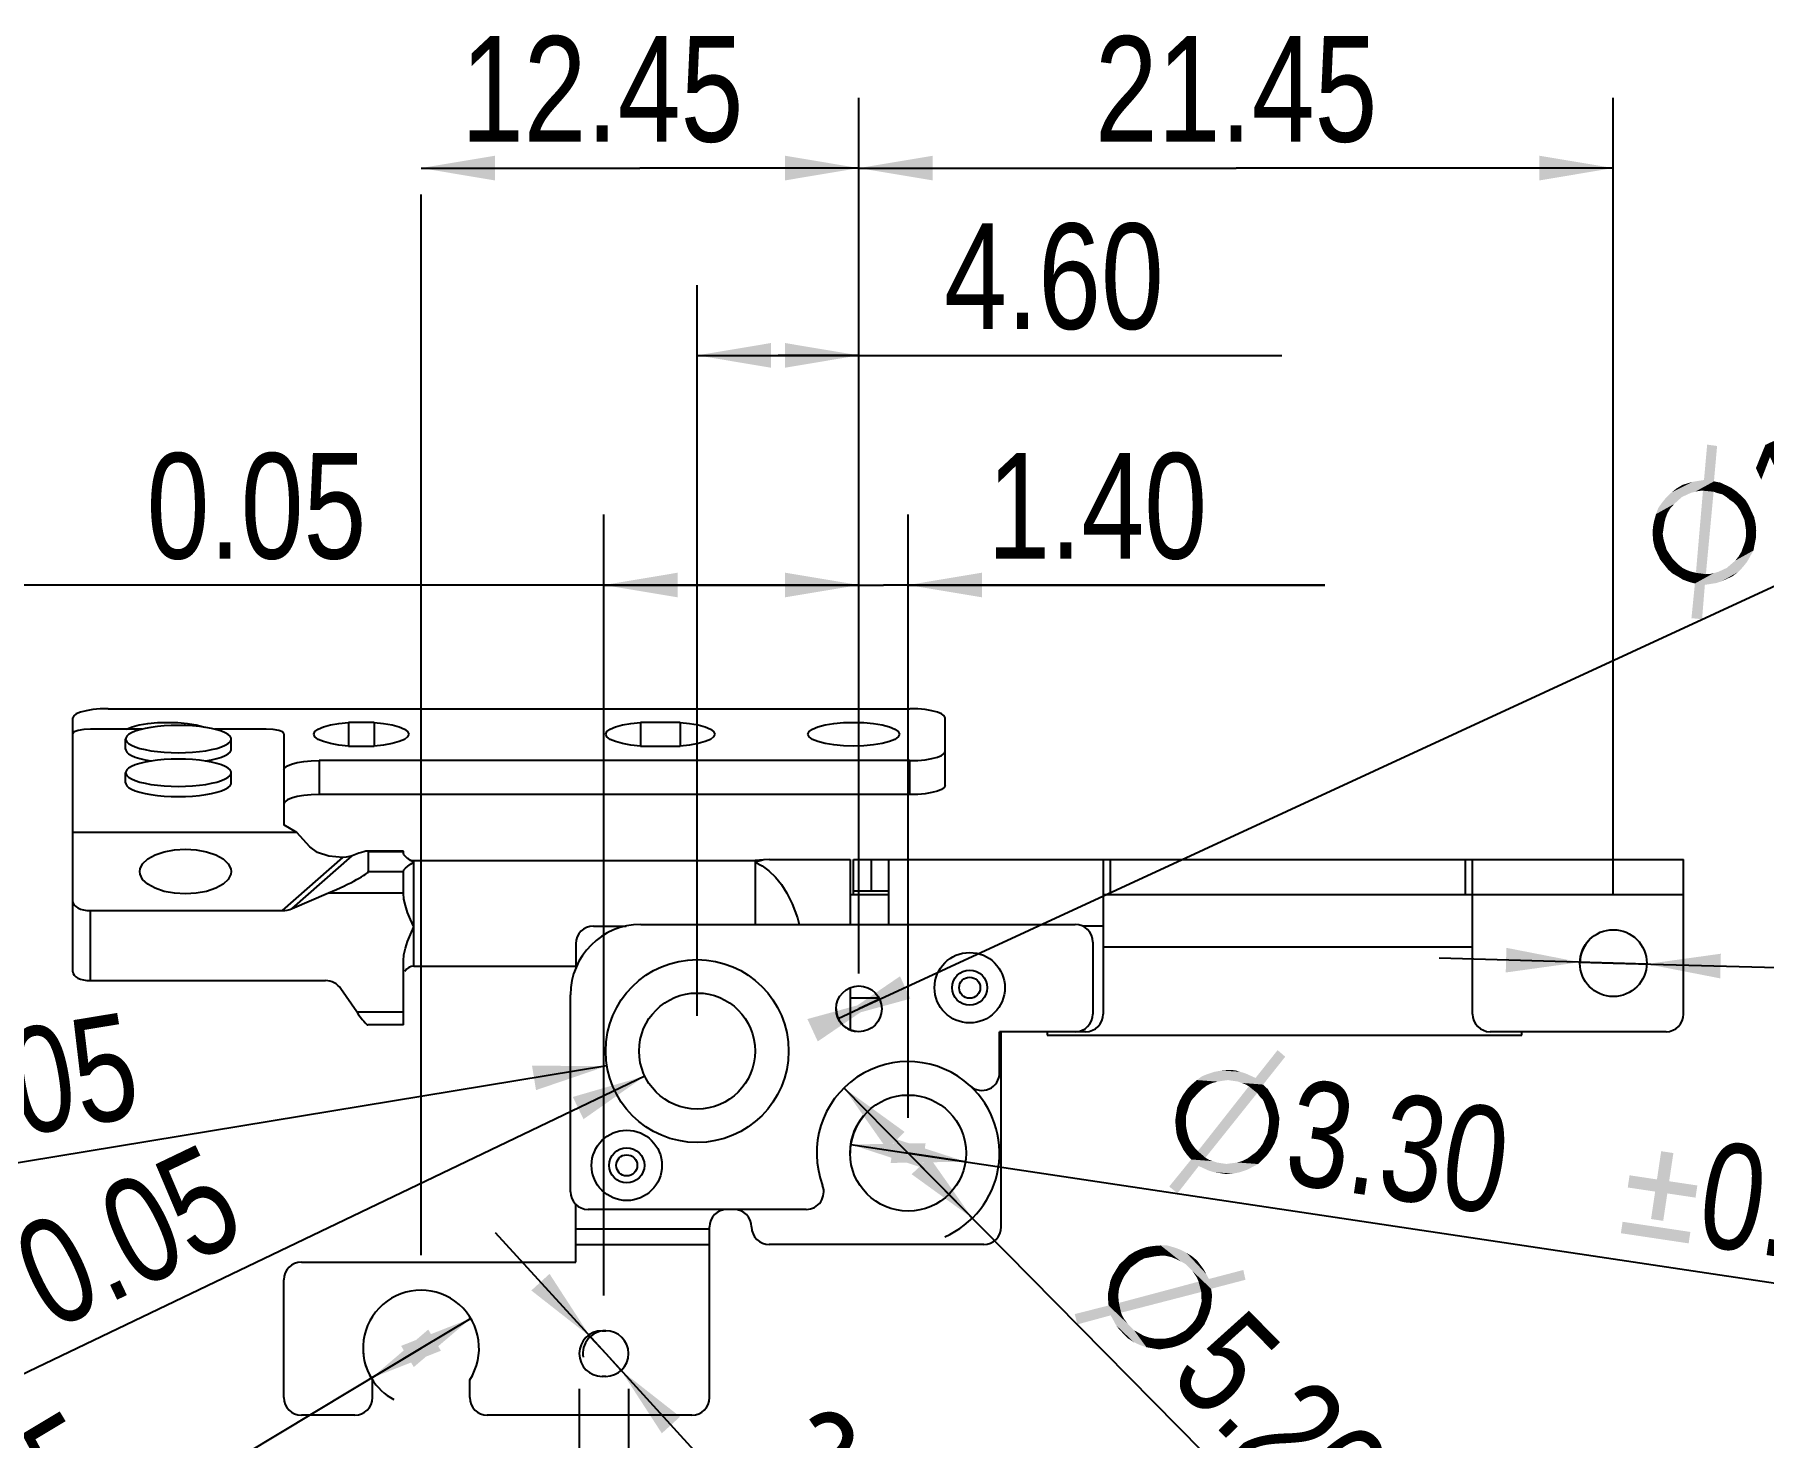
# Model space of a CAD drawing. Header units: millimetres. Extents: x 0 to 420, y 0 to 297.
# Drawn here: x 182.75 to 231.91, y 217.85 to 257.72 of the extents above; entities that cross this region are included whole.
import ezdxf
from ezdxf.enums import TextEntityAlignment as Align

# ---------------------------------------------------------------- set-up
doc = ezdxf.new("R2010")
doc.units = ezdxf.units.MM
doc.header["$LTSCALE"] = 23.1
doc.layers.get('0').update_dxf_attribs({"linetype": 'CONTINUOUS'})
doc.layers.add('ASSEM_MEM', color=7, linetype='CONTINUOUS')
doc.styles.get("Standard").update_dxf_attribs({"font": 'txt', "width": 0.8})
doc.dimstyles.new('DIMSTYLE_1', dxfattribs={"dimtxt": 3, "dimasz": 2.1, "dimexe": 2, "dimexo": 1, "dimgap": 0.75, "dimtad": 1, "dimzin": 0, "dimdsep": 46, "dimtxsty": 'STANDARD', "dimblk": '_FILLED', "dimblk1": '_FILLED', "dimblk2": '_FILLED', "dimcen": 0.09, "dimazin": 0, "dimtol": 1, "dimtp": 0.05, "dimtm": 0.05, "dimtfac": 1, "dimtofl": 0, "dimtmove": 0, "dimatfit": 3, "dimldrblk": '_FILLED', "dimfxl": 1, "dimtolj": 1, "dimtzin": 0, "dimarcsym": 0})
doc.dimstyles.new('DIMSTYLE_2', dxfattribs={"dimtxt": 3, "dimasz": 2.1, "dimexe": 2, "dimexo": 1, "dimgap": 0.75, "dimtad": 1, "dimzin": 0, "dimdsep": 46, "dimtxsty": 'STANDARD', "dimblk": '_FILLED', "dimblk1": '_FILLED', "dimblk2": '_FILLED', "dimcen": 0.09, "dimazin": 0, "dimtp": 0.01, "dimtm": 0.01, "dimtfac": 1, "dimtofl": 0, "dimtmove": 0, "dimatfit": 3, "dimldrblk": '_FILLED', "dimfxl": 1, "dimtolj": 1, "dimtzin": 0, "dimarcsym": 0})
doc.dimstyles.new('DIMSTYLE_5', dxfattribs={"dimtxt": 3, "dimasz": 2.1, "dimexe": 2, "dimexo": 1, "dimtad": 1, "dimzin": 0, "dimdsep": 46, "dimtxsty": 'STANDARD', "dimblk": '_FILLED', "dimblk1": '_FILLED', "dimblk2": '_FILLED', "dimcen": 0.09, "dimazin": 0, "dimtol": 1, "dimtp": 0.05, "dimtm": 0.05, "dimtfac": 1, "dimtmove": 0, "dimatfit": 2, "dimldrblk": '_FILLED', "dimfxl": 1, "dimtolj": 1, "dimtzin": 0, "dimarcsym": 0})
doc.dimstyles.new('DIMSTYLE_6', dxfattribs={"dimtxt": 3, "dimasz": 2.1, "dimexe": 2, "dimexo": 1, "dimtad": 1, "dimzin": 0, "dimdsep": 46, "dimtxsty": 'STANDARD', "dimblk": '_FILLED', "dimblk1": '_FILLED', "dimblk2": '_FILLED', "dimcen": 0.09, "dimazin": 0, "dimtol": 1, "dimtp": 0.05, "dimtm": 0.05, "dimtfac": 1, "dimtofl": 0, "dimtmove": 0, "dimatfit": 1, "dimldrblk": '_FILLED', "dimfxl": 1, "dimtolj": 1, "dimtzin": 0, "dimarcsym": 0})

# ---------------------------------------------------------------- blocks, each defined once
blk = doc.blocks.new('_FILLED')
at = {"color": 0, "linetype": 'BYBLOCK'}
blk.add_solid([(0, 0), (-1, 0.167), (-1, -0.167)], dxfattribs=at)
blk = doc.blocks.new('*D19')
at = {"color": 7, "linetype": 'CONTINUOUS'}
for p, q in [((227.638, 231.328), (222.69, 231.464)), ((226.689, 231.354), (227.638, 231.328)), ((228.588, 231.302), (227.638, 231.328)), ((227.638, 231.328), (256.795, 230.527))]:
    blk.add_line(p, q, dxfattribs=at)
at = {"color": 7, "linetype": 'CONTINUOUS', "xscale": 2.1, "yscale": 2.1, "zscale": 2.1}
for p, rotation in [((226.689, 231.354), 358.4256544957), ((228.588, 231.302), 178.4295302497)]:
    blk.add_blockref('_FILLED', p, dxfattribs=dict(at, rotation=rotation))
at = {"color": 7, "linetype": 'CONTINUOUS', "width": 0.8}
for s, p in [('1.90', (235.36, 231.866)), ('0.05', (247.219, 231.54))]:
    blk.add_text(s, height=3, rotation=-1.5732, dxfattribs=at).set_placement(p)
blk = doc.blocks.new('*D20')
at = {"color": 7, "linetype": 'CONTINUOUS'}
for p, q in [((205.956, 226.172), (207.588, 225.928)), ((209.22, 225.683), (207.588, 225.928)), ((207.588, 225.928), (239.324, 221.173))]:
    blk.add_line(p, q, dxfattribs=at)
at = {"color": 7, "linetype": 'CONTINUOUS', "xscale": 2.1, "yscale": 2.1, "zscale": 2.1}
for p, rotation in [((205.956, 226.172), 171.4797747837), ((209.22, 225.683), 351.4797747837)]:
    blk.add_blockref('_FILLED', p, dxfattribs=dict(at, rotation=rotation))
at = {"color": 7, "linetype": 'CONTINUOUS', "width": 0.8}
for s, p in [('3.30', (218.208, 225.095)), ('0.05', (229.941, 223.337))]:
    blk.add_text(s, height=3, rotation=-8.5202, dxfattribs=at).set_placement(p)
blk = doc.blocks.new('*D21')
at = {"color": 7, "linetype": 'CONTINUOUS'}
for p, q in [((205.762, 227.779), (207.588, 225.928)), ((209.414, 224.077), (207.588, 225.928)), ((207.588, 225.928), (229.496, 203.724))]:
    blk.add_line(p, q, dxfattribs=at)
at = {"color": 7, "linetype": 'CONTINUOUS', "xscale": 2.1, "yscale": 2.1, "zscale": 2.1}
for p, rotation in [((205.762, 227.779), 134.6152598953), ((209.414, 224.077), 314.6152598953)]:
    blk.add_blockref('_FILLED', p, dxfattribs=dict(at, rotation=rotation))
at = {"color": 7, "linetype": 'CONTINUOUS', "width": 0.8}
for s, p in [('5.20', (214.955, 219.529)), ('0.05', (223.287, 211.084))]:
    blk.add_text(s, height=3, rotation=-45.3847, dxfattribs=at).set_placement(p)
blk = doc.blocks.new('*D22')
at = {"color": 7, "linetype": 'CONTINUOUS'}
for p, q in [((206.188, 230.028), (252.268, 251.304)), ((206.778, 230.3), (206.188, 230.028)), ((205.598, 229.755), (206.188, 230.028))]:
    blk.add_line(p, q, dxfattribs=at)
at = {"color": 7, "linetype": 'CONTINUOUS', "xscale": 2.1, "yscale": 2.1, "zscale": 2.1}
for p, rotation in [((206.778, 230.3), 24.7845005209), ((205.598, 229.755), 204.7845005209)]:
    blk.add_blockref('_FILLED', p, dxfattribs=dict(at, rotation=rotation))
at = {"color": 7, "linetype": 'CONTINUOUS', "width": 0.8}
for s, p in [('0.05', (243.237, 247.961)), ('1.30', (232.466, 242.988))]:
    blk.add_text(s, height=3, rotation=24.7845, dxfattribs=at).set_placement(p)
blk = doc.blocks.new('*D23')
at = {"color": 7, "linetype": 'CONTINUOUS'}
blk.add_line((200.1, 228.115), (166.635, 212.08), dxfattribs=at)
at = {"color": 7, "linetype": 'CONTINUOUS', "xscale": 2.1, "yscale": 2.1, "zscale": 2.1, "rotation": 25.6021676366}
blk.add_blockref('_FILLED', (200.1, 228.115), dxfattribs=at)
at = {"color": 7, "linetype": 'CONTINUOUS', "width": 0.8}
for s, p in [('0.05', (188.858, 223.56)), ('3.30', (178.159, 218.433))]:
    blk.add_text(s, height=3, rotation=25.6022, dxfattribs=at).set_placement(p, align=Align.RIGHT)
blk = doc.blocks.new('*D24')
at = {"color": 7, "linetype": 'CONTINUOUS'}
blk.add_line((199.023, 228.405), (161.297, 222.192), dxfattribs=at)
at = {"color": 7, "linetype": 'CONTINUOUS', "xscale": 2.1, "yscale": 2.1, "zscale": 2.1, "rotation": 9.353286984}
blk.add_blockref('_FILLED', (199.023, 228.405), dxfattribs=at)
at = {"color": 7, "linetype": 'CONTINUOUS', "width": 0.8}
for s, p in [('0.05', (185.845, 226.995)), ('5.20', (174.139, 225.067))]:
    blk.add_text(s, height=3, rotation=9.3533, dxfattribs=at).set_placement(p, align=Align.RIGHT)
blk = doc.blocks.new('*D25')
at = {"color": 7, "linetype": 'CONTINUOUS'}
for p, q in [((195.153, 221.227), (193.738, 220.378)), ((193.738, 220.378), (164.183, 202.637)), ((192.323, 219.529), (193.738, 220.378))]:
    blk.add_line(p, q, dxfattribs=at)
at = {"color": 7, "linetype": 'CONTINUOUS', "xscale": 2.1, "yscale": 2.1, "zscale": 2.1}
for p, rotation in [((195.153, 221.227), 30.9747965199), ((192.323, 219.529), 210.9747965199)]:
    blk.add_blockref('_FILLED', p, dxfattribs=dict(at, rotation=rotation))
at = {"color": 7, "linetype": 'CONTINUOUS', "width": 0.8}
for s, p in [('0.05', (185.234, 216.148)), ('3.30', (175.062, 210.042))]:
    blk.add_text(s, height=3, rotation=30.9748, dxfattribs=at).set_placement(p, align=Align.RIGHT)
blk = doc.blocks.new('*D26')
at = {"color": 7, "linetype": 'CONTINUOUS'}
for p, q in [((198.988, 220.228), (195.851, 223.661)), ((198.55, 220.708), (198.988, 220.228)), ((199.427, 219.748), (198.988, 220.228)), ((198.988, 220.228), (222.54, 194.454))]:
    blk.add_line(p, q, dxfattribs=at)
at = {"color": 7, "linetype": 'CONTINUOUS', "xscale": 2.1, "yscale": 2.1, "zscale": 2.1}
for p, rotation in [((198.55, 220.708), 312.419223974), ((199.427, 219.748), 132.419223974)]:
    blk.add_blockref('_FILLED', p, dxfattribs=dict(at, rotation=rotation))
at = {"color": 7, "linetype": 'CONTINUOUS', "width": 0.8}
for s, p in [('2-', (202.99, 216.96)), ('1.30', (208.615, 210.805)), ('0.05', (216.618, 202.047))]:
    blk.add_text(s, height=3, rotation=-47.5789, dxfattribs=at).set_placement(p)
blk = doc.blocks.new('*D27')
at = {"color": 7, "linetype": 'CONTINUOUS'}
for p, q in [((198.238, 219.228), (198.238, 205.598)), ((199.638, 219.228), (199.638, 205.598)), ((198.238, 207.598), (185.743, 207.598)), ((185.743, 207.598), (198.938, 207.598)), ((203.638, 207.598), (198.938, 207.598)), ((199.638, 207.598), (203.638, 207.598))]:
    blk.add_line(p, q, dxfattribs=at)
at = {"color": 7, "linetype": 'CONTINUOUS', "xscale": 2.1, "yscale": 2.1, "zscale": 2.1}
blk.add_blockref('_FILLED', (198.238, 207.598), dxfattribs=at)
at = {"color": 7, "linetype": 'CONTINUOUS', "xscale": 2.1, "yscale": 2.1, "zscale": 2.1, "rotation": 180}
blk.add_blockref('_FILLED', (199.638, 207.598), dxfattribs=at)
at = {"color": 7, "linetype": 'CONTINUOUS', "insert": (195.343, 211.348), "char_height": 3, "width": 9.6, "attachment_point": 3, "line_spacing_factor": 0.9}
blk.add_mtext('1.40', dxfattribs=at)
blk = doc.blocks.new('*D28')
at = {"color": 7, "linetype": 'CONTINUOUS'}
for p, q in [((201.588, 229.828), (201.588, 250.604)), ((206.188, 231.028), (206.188, 250.604)), ((201.588, 248.604), (203.888, 248.604)), ((206.188, 248.604), (203.888, 248.604)), ((203.888, 248.604), (218.21, 248.604))]:
    blk.add_line(p, q, dxfattribs=at)
at = {"color": 7, "linetype": 'CONTINUOUS', "xscale": 2.1, "yscale": 2.1, "zscale": 2.1, "rotation": 180}
blk.add_blockref('_FILLED', (201.588, 248.604), dxfattribs=at)
at = {"color": 7, "linetype": 'CONTINUOUS', "xscale": 2.1, "yscale": 2.1, "zscale": 2.1}
blk.add_blockref('_FILLED', (206.188, 248.604), dxfattribs=at)
at = {"color": 7, "linetype": 'CONTINUOUS', "insert": (208.61, 252.354), "char_height": 3, "width": 9.6, "attachment_point": 1, "line_spacing_factor": 0.9}
blk.add_mtext('4.60', dxfattribs=at)
blk = doc.blocks.new('*D29')
at = {"color": 7, "linetype": 'CONTINUOUS'}
for p, q in [((206.188, 231.028), (206.188, 244.076)), ((207.588, 226.928), (207.588, 244.076)), ((206.188, 242.076), (202.188, 242.076)), ((202.188, 242.076), (206.888, 242.076)), ((219.441, 242.076), (206.888, 242.076)), ((207.588, 242.076), (219.441, 242.076))]:
    blk.add_line(p, q, dxfattribs=at)
at = {"color": 7, "linetype": 'CONTINUOUS', "xscale": 2.1, "yscale": 2.1, "zscale": 2.1}
blk.add_blockref('_FILLED', (206.188, 242.076), dxfattribs=at)
at = {"color": 7, "linetype": 'CONTINUOUS', "xscale": 2.1, "yscale": 2.1, "zscale": 2.1, "rotation": 180}
blk.add_blockref('_FILLED', (207.588, 242.076), dxfattribs=at)
at = {"color": 7, "linetype": 'CONTINUOUS', "insert": (209.841, 245.826), "char_height": 3, "width": 9.6, "attachment_point": 1, "line_spacing_factor": 0.9}
blk.add_mtext('1.40', dxfattribs=at)
blk = doc.blocks.new('*D30')
at = {"color": 7, "linetype": 'CONTINUOUS'}
for p, q in [((198.938, 221.878), (198.938, 244.076)), ((206.188, 231.028), (206.188, 244.076)), ((202.563, 242.076), (167.092, 242.076)), ((198.938, 242.076), (202.563, 242.076)), ((206.188, 242.076), (202.563, 242.076))]:
    blk.add_line(p, q, dxfattribs=at)
at = {"color": 7, "linetype": 'CONTINUOUS', "xscale": 2.1, "yscale": 2.1, "zscale": 2.1, "rotation": 180}
blk.add_blockref('_FILLED', (198.938, 242.076), dxfattribs=at)
at = {"color": 7, "linetype": 'CONTINUOUS', "xscale": 2.1, "yscale": 2.1, "zscale": 2.1}
blk.add_blockref('_FILLED', (206.188, 242.076), dxfattribs=at)
at = {"color": 7, "linetype": 'CONTINUOUS', "width": 0.8}
for s, p in [('7.25', (180.318, 242.826)), ('0.05', (192.182, 242.826))]:
    blk.add_text(s, height=3, dxfattribs=at).set_placement(p, align=Align.RIGHT)
blk = doc.blocks.new('*D31')
at = {"color": 7, "linetype": 'CONTINUOUS'}
for p, q in [((206.188, 231.678), (206.188, 255.928)), ((193.738, 253.928), (199.963, 253.928)), ((206.188, 253.928), (199.963, 253.928)), ((193.738, 223.028), (193.738, 253.178))]:
    blk.add_line(p, q, dxfattribs=at)
at = {"color": 7, "linetype": 'CONTINUOUS', "xscale": 2.1, "yscale": 2.1, "zscale": 2.1, "rotation": 180}
blk.add_blockref('_FILLED', (193.738, 253.928), dxfattribs=at)
at = {"color": 7, "linetype": 'CONTINUOUS', "xscale": 2.1, "yscale": 2.1, "zscale": 2.1}
blk.add_blockref('_FILLED', (206.188, 253.928), dxfattribs=at)
at = {"color": 7, "linetype": 'CONTINUOUS', "insert": (198.888, 257.678), "char_height": 3, "width": 12, "attachment_point": 2, "line_spacing_factor": 0.9}
blk.add_mtext('12.45', dxfattribs=at)
blk = doc.blocks.new('*D32')
at = {"color": 7, "linetype": 'CONTINUOUS'}
for p, q in [((206.188, 231.678), (206.188, 255.928)), ((227.638, 233.278), (227.638, 255.928)), ((206.188, 253.928), (216.913, 253.928)), ((227.638, 253.928), (216.913, 253.928))]:
    blk.add_line(p, q, dxfattribs=at)
at = {"color": 7, "linetype": 'CONTINUOUS', "xscale": 2.1, "yscale": 2.1, "zscale": 2.1, "rotation": 180}
blk.add_blockref('_FILLED', (206.188, 253.928), dxfattribs=at)
at = {"color": 7, "linetype": 'CONTINUOUS', "xscale": 2.1, "yscale": 2.1, "zscale": 2.1}
blk.add_blockref('_FILLED', (227.638, 253.928), dxfattribs=at)
at = {"color": 7, "linetype": 'CONTINUOUS', "insert": (216.913, 257.678), "char_height": 3, "width": 12, "attachment_point": 2, "line_spacing_factor": 0.9}
blk.add_mtext('21.45', dxfattribs=at)

msp = doc.modelspace()

# ---------------------------------------------------------------- linework, layer by layer
at = {"color": 7, "linetype": 'CONTINUOUS'}
for centre, radius, start, end in [((227.638, 231.328), 0.95, 131.958, 180), ((206.188, 230.028), 0.65, 180, 261.7606), ((207.588, 225.928), 2.6, 293.5777, 47.3577), ((207.588, 225.928), 1.65, 140.2614, 180), ((198.988, 220.228), 0.65, 90, 189.3973), ((193.738, 220.378), 1.65, 180, 242.1932)]:
    msp.add_arc(centre, radius, start, end, dxfattribs=at)
for points in [[(230.59, 246.028), (230.217, 245.06), (230.307, 246.067)], [(230.217, 245.06), (230.59, 246.028), (230.5, 245.022)], [(230.5, 245.022), (228.919, 244.268), (229.021, 244.412)], [(229.594, 244.58), (228.919, 244.268), (230.5, 245.022)], [(230.217, 245.06), (229.021, 244.412), (229.143, 244.565)], [(230.5, 245.022), (229.021, 244.412), (230.217, 245.06)], [(229.143, 244.565), (230.059, 245.036), (230.217, 245.06)], [(230.059, 245.036), (229.143, 244.565), (229.295, 244.707)], [(229.295, 244.707), (229.902, 245.011), (230.059, 245.036)], [(229.753, 244.967), (229.902, 245.011), (229.295, 244.707)], [(229.753, 244.967), (229.295, 244.707), (229.435, 244.82)], [(229.435, 244.82), (229.605, 244.923), (229.753, 244.967)], [(229.734, 244.644), (229.594, 244.58), (230.5, 245.022)], [(229.853, 244.699), (229.734, 244.644), (230.5, 245.022)], [(229.961, 244.725), (229.853, 244.699), (230.5, 245.022)], [(230.07, 244.751), (229.961, 244.725), (230.5, 245.022)], [(230.188, 244.757), (230.07, 244.751), (230.5, 245.022)], [(230.188, 244.757), (230.5, 245.022), (230.685, 244.987)], [(230.188, 244.757), (230.685, 244.987), (230.491, 244.728)], [(230.685, 244.987), (230.839, 244.914), (230.491, 244.728)], [(230.607, 244.686), (230.491, 244.728), (230.839, 244.914)], [(230.607, 244.686), (230.839, 244.914), (230.994, 244.84)], [(230.994, 244.84), (230.743, 244.652), (230.607, 244.686)], [(230.743, 244.652), (230.994, 244.84), (231.138, 244.738)], [(229.594, 244.58), (229.474, 244.476), (228.854, 244.093)], [(229.594, 244.58), (228.854, 244.093), (228.919, 244.268)], [(229.474, 244.476), (229.373, 244.381), (228.854, 244.093)], [(228.854, 244.093), (229.373, 244.381), (229.261, 244.257)], [(230.491, 244.728), (229.988, 242.422), (230.188, 244.757)], [(229.988, 242.422), (230.491, 244.728), (230.271, 242.384)], [(231.138, 244.738), (230.849, 244.58), (230.743, 244.652)], [(230.963, 244.488), (230.849, 244.58), (231.138, 244.738)], [(230.963, 244.488), (231.138, 244.738), (231.262, 244.626)], [(231.262, 244.626), (231.069, 244.417), (230.963, 244.488)], [(231.069, 244.417), (231.262, 244.626), (231.395, 244.495)], [(231.395, 244.495), (231.164, 244.316), (231.069, 244.417)], [(231.164, 244.316), (231.395, 244.495), (231.488, 244.345)], [(231.488, 244.345), (231.248, 244.186), (231.164, 244.316)], [(231.303, 244.066), (231.248, 244.186), (231.488, 244.345)], [(231.303, 244.066), (231.488, 244.345), (231.561, 244.186)], [(229.091, 243.841), (229.067, 243.685), (228.758, 243.518)], [(229.091, 243.841), (228.758, 243.518), (228.764, 243.714)], [(229.125, 243.977), (228.764, 243.714), (228.799, 243.899)], [(228.764, 243.714), (229.125, 243.977), (229.091, 243.841)], [(229.261, 244.257), (229.179, 244.123), (228.799, 243.899)], [(229.261, 244.257), (228.799, 243.899), (228.854, 244.093)], [(228.799, 243.899), (229.179, 244.123), (229.125, 243.977)], [(231.561, 244.186), (231.367, 243.927), (231.303, 244.066)], [(231.367, 243.927), (231.561, 244.186), (231.644, 244.007)], [(231.644, 244.007), (231.392, 243.77), (231.367, 243.927)], [(231.392, 243.77), (231.644, 244.007), (231.687, 243.809)], [(228.758, 243.518), (229.067, 243.685), (229.043, 243.529)], [(229.043, 243.529), (228.772, 243.332), (228.758, 243.518)], [(228.772, 243.332), (229.043, 243.529), (229.067, 243.372)], [(229.067, 243.372), (228.815, 243.135), (228.772, 243.332)], [(228.815, 243.135), (229.067, 243.372), (229.111, 243.223)], [(231.695, 243.427), (231.334, 243.164), (231.387, 243.309)], [(231.334, 243.164), (231.695, 243.427), (231.659, 243.242)], [(231.387, 243.309), (231.412, 243.465), (231.701, 243.623)], [(231.387, 243.309), (231.701, 243.623), (231.695, 243.427)], [(231.687, 243.809), (231.416, 243.612), (231.392, 243.77)], [(231.701, 243.623), (231.412, 243.465), (231.416, 243.612)], [(231.416, 243.612), (231.687, 243.809), (231.701, 243.623)], [(229.111, 243.223), (228.897, 242.956), (228.815, 243.135)], [(228.897, 242.956), (229.111, 243.223), (229.156, 243.075)], [(229.156, 243.075), (228.971, 242.797), (228.897, 242.956)], [(229.156, 243.075), (229.231, 242.965), (228.971, 242.797)], [(228.971, 242.797), (229.231, 242.965), (229.315, 242.835)], [(231.531, 242.893), (230.864, 242.561), (230.985, 242.665)], [(230.864, 242.561), (231.531, 242.893), (231.438, 242.73)], [(230.985, 242.665), (231.106, 242.769), (231.624, 243.057)], [(230.985, 242.665), (231.624, 243.057), (231.531, 242.893)], [(231.624, 243.057), (231.106, 242.769), (231.198, 242.884)], [(231.198, 242.884), (231.28, 243.019), (231.659, 243.242)], [(231.198, 242.884), (231.659, 243.242), (231.624, 243.057)], [(231.659, 243.242), (231.28, 243.019), (231.334, 243.164)], [(229.315, 242.835), (229.084, 242.656), (228.971, 242.797)], [(229.084, 242.656), (229.315, 242.835), (229.41, 242.734)], [(229.41, 242.734), (229.197, 242.515), (229.084, 242.656)], [(229.197, 242.515), (229.41, 242.734), (229.495, 242.653)], [(229.495, 242.653), (229.321, 242.404), (229.197, 242.515)], [(229.495, 242.653), (229.61, 242.561), (229.321, 242.404)], [(229.321, 242.404), (229.61, 242.561), (229.736, 242.498)], [(229.736, 242.498), (229.485, 242.31), (229.321, 242.404)], [(229.485, 242.31), (229.736, 242.498), (229.852, 242.456)], [(229.852, 242.456), (229.619, 242.228), (229.485, 242.31)], [(229.852, 242.456), (229.988, 242.422), (229.619, 242.228)], [(229.794, 242.164), (229.619, 242.228), (229.988, 242.422)], [(230.271, 242.384), (229.794, 242.164), (229.988, 242.422)], [(230.271, 242.384), (229.959, 242.119), (229.794, 242.164)], [(231.438, 242.73), (229.959, 242.119), (230.864, 242.561)], [(229.959, 242.119), (231.438, 242.73), (230.242, 242.081)], [(230.725, 242.497), (230.864, 242.561), (229.959, 242.119)], [(230.626, 242.451), (230.725, 242.497), (229.959, 242.119)], [(230.497, 242.416), (230.626, 242.451), (229.959, 242.119)], [(230.389, 242.39), (230.497, 242.416), (229.959, 242.119)], [(230.271, 242.384), (230.389, 242.39), (229.959, 242.119)], [(230.242, 242.081), (231.438, 242.73), (231.315, 242.577)], [(231.315, 242.577), (230.399, 242.105), (230.242, 242.081)], [(230.399, 242.105), (231.315, 242.577), (231.184, 242.444)], [(231.184, 242.444), (230.557, 242.13), (230.399, 242.105)], [(230.705, 242.174), (230.557, 242.13), (231.184, 242.444)], [(230.844, 242.239), (230.705, 242.174), (231.184, 242.444)], [(230.844, 242.239), (231.184, 242.444), (231.023, 242.321)], [(230.242, 242.081), (229.86, 241.133), (229.959, 242.119)], [(229.86, 241.133), (230.242, 242.081), (230.162, 241.104)], [(218.31, 228.667), (217.466, 228.063), (218.094, 228.854)], [(217.466, 228.063), (218.31, 228.667), (217.682, 227.875)], [(216.682, 228.003), (215.797, 228.003), (215.946, 228.113)], [(217.682, 227.875), (215.946, 228.113), (216.111, 228.177)], [(216.682, 228.003), (215.946, 228.113), (217.682, 227.875)], [(217.466, 228.063), (216.111, 228.177), (216.297, 228.238)], [(217.682, 227.875), (216.111, 228.177), (217.466, 228.063)], [(217.321, 228.129), (216.297, 228.238), (216.502, 228.274)], [(216.297, 228.238), (217.321, 228.129), (217.466, 228.063)], [(217.028, 228.239), (216.502, 228.274), (216.681, 228.291)], [(217.028, 228.239), (217.176, 228.195), (216.502, 228.274)], [(216.502, 228.274), (217.176, 228.195), (217.321, 228.129)], [(216.681, 228.291), (216.879, 228.283), (217.028, 228.239)], [(215.856, 227.662), (215.4, 227.575), (215.513, 227.735)], [(215.856, 227.662), (215.75, 227.545), (215.4, 227.575)], [(215.959, 227.757), (215.513, 227.735), (215.644, 227.871)], [(215.513, 227.735), (215.959, 227.757), (215.856, 227.662)], [(216.227, 227.916), (215.644, 227.871), (215.797, 228.003)], [(216.227, 227.916), (216.084, 227.849), (215.644, 227.871)], [(215.644, 227.871), (216.084, 227.849), (215.959, 227.757)], [(216.524, 227.982), (216.388, 227.959), (215.797, 228.003)], [(216.682, 228.003), (216.524, 227.982), (215.797, 228.003)], [(215.797, 228.003), (216.388, 227.959), (216.227, 227.916)], [(217.513, 227.635), (215.826, 225.983), (217.276, 227.826)], [(215.826, 225.983), (217.513, 227.635), (216.042, 225.796)], [(216.834, 227.98), (216.682, 228.003), (217.682, 227.875)], [(216.964, 227.961), (216.834, 227.98), (217.682, 227.875)], [(217.069, 227.923), (216.964, 227.961), (217.682, 227.875)], [(217.174, 227.885), (217.069, 227.923), (217.682, 227.875)], [(217.276, 227.826), (217.174, 227.885), (217.682, 227.875)], [(217.276, 227.826), (217.682, 227.875), (217.817, 227.744)], [(217.276, 227.826), (217.817, 227.744), (217.513, 227.635)], [(217.817, 227.744), (217.906, 227.598), (217.513, 227.635)], [(217.587, 227.535), (217.513, 227.635), (217.906, 227.598)], [(217.587, 227.535), (217.906, 227.598), (217.995, 227.452)], [(215.534, 227.134), (215.208, 227.028), (215.237, 227.223)], [(215.208, 227.028), (215.534, 227.134), (215.489, 226.986)], [(215.578, 227.283), (215.237, 227.223), (215.31, 227.412)], [(215.237, 227.223), (215.578, 227.283), (215.534, 227.134)], [(215.644, 227.428), (215.31, 227.412), (215.4, 227.575)], [(215.31, 227.412), (215.644, 227.428), (215.578, 227.283)], [(215.4, 227.575), (215.75, 227.545), (215.644, 227.428)], [(217.995, 227.452), (217.682, 227.433), (217.587, 227.535)], [(217.682, 227.433), (217.995, 227.452), (218.059, 227.288)], [(218.059, 227.288), (217.731, 227.315), (217.682, 227.433)], [(217.776, 227.175), (217.731, 227.315), (218.059, 227.288)], [(217.776, 227.175), (218.059, 227.288), (218.101, 227.126)], [(218.101, 227.126), (217.825, 227.057), (217.776, 227.175)], [(217.825, 227.057), (218.101, 227.126), (218.14, 226.943)], [(215.489, 226.986), (215.182, 226.855), (215.208, 227.028)], [(215.489, 226.986), (215.492, 226.853), (215.182, 226.855)], [(215.182, 226.855), (215.492, 226.853), (215.49, 226.698)], [(215.49, 226.698), (215.199, 226.675), (215.182, 226.855)], [(215.199, 226.675), (215.49, 226.698), (215.514, 226.562)], [(215.514, 226.562), (215.217, 226.496), (215.199, 226.675)], [(218.11, 226.593), (217.806, 226.484), (217.828, 226.636)], [(218.14, 226.943), (217.849, 226.92), (217.825, 227.057)], [(217.828, 226.636), (217.848, 226.766), (218.136, 226.767)], [(217.828, 226.636), (218.136, 226.767), (218.11, 226.593)], [(218.136, 226.767), (217.848, 226.766), (217.849, 226.92)], [(217.849, 226.92), (218.14, 226.943), (218.136, 226.767)], [(215.217, 226.496), (215.514, 226.562), (215.541, 226.447)], [(215.541, 226.447), (215.259, 226.334), (215.217, 226.496)], [(215.541, 226.447), (215.587, 226.307), (215.259, 226.334)], [(215.259, 226.334), (215.587, 226.307), (215.657, 226.186)], [(215.657, 226.186), (215.344, 226.166), (215.259, 226.334)], [(215.344, 226.166), (215.657, 226.186), (215.731, 226.086)], [(215.731, 226.086), (215.412, 226.023), (215.344, 226.166)], [(217.917, 226.047), (217.589, 226.074), (217.673, 226.194)], [(218.008, 226.21), (217.673, 226.194), (217.739, 226.339)], [(217.673, 226.194), (218.008, 226.21), (217.917, 226.047)], [(218.081, 226.399), (217.739, 226.339), (217.806, 226.484)], [(217.739, 226.339), (218.081, 226.399), (218.008, 226.21)], [(217.806, 226.484), (218.11, 226.593), (218.081, 226.399)], [(215.851, 225.559), (215.011, 224.976), (215.636, 225.746)], [(215.731, 226.086), (215.826, 225.983), (215.412, 226.023)], [(215.522, 225.874), (215.412, 226.023), (215.826, 225.983)], [(216.042, 225.796), (215.522, 225.874), (215.826, 225.983)], [(216.042, 225.796), (215.636, 225.746), (215.522, 225.874)], [(216.042, 225.796), (216.144, 225.737), (215.636, 225.746)], [(216.484, 225.641), (216.635, 225.619), (215.636, 225.746)], [(216.375, 225.658), (216.484, 225.641), (215.636, 225.746)], [(216.249, 225.699), (216.375, 225.658), (215.636, 225.746)], [(216.144, 225.737), (216.249, 225.699), (215.636, 225.746)], [(217.207, 225.445), (215.636, 225.746), (216.635, 225.619)], [(215.636, 225.746), (217.207, 225.445), (215.851, 225.559)], [(217.375, 225.53), (216.635, 225.619), (216.793, 225.639)], [(216.793, 225.639), (216.951, 225.66), (217.543, 225.616)], [(216.793, 225.639), (217.543, 225.616), (217.375, 225.53)], [(217.543, 225.616), (216.951, 225.66), (217.091, 225.705)], [(217.091, 225.705), (217.234, 225.773), (217.674, 225.751)], [(217.091, 225.705), (217.674, 225.751), (217.543, 225.616)], [(217.674, 225.751), (217.234, 225.773), (217.358, 225.865)], [(217.805, 225.886), (217.358, 225.865), (217.483, 225.957)], [(217.358, 225.865), (217.805, 225.886), (217.674, 225.751)], [(217.483, 225.957), (217.589, 226.074), (217.917, 226.047)], [(217.483, 225.957), (217.917, 226.047), (217.805, 225.886)], [(229.347, 225.929), (228.88, 225.179), (229, 225.981)], [(228.88, 225.179), (229.347, 225.929), (229.227, 225.127)], [(215.011, 224.976), (215.851, 225.559), (215.248, 224.786)], [(215.851, 225.559), (217.207, 225.445), (217.021, 225.384)], [(217.021, 225.384), (215.996, 225.493), (215.851, 225.559)], [(215.996, 225.493), (217.021, 225.384), (216.838, 225.345)], [(216.838, 225.345), (216.141, 225.427), (215.996, 225.493)], [(216.29, 225.383), (216.141, 225.427), (216.838, 225.345)], [(216.441, 225.36), (216.29, 225.383), (216.838, 225.345)], [(216.441, 225.36), (216.838, 225.345), (216.636, 225.331)], [(216.635, 225.619), (217.375, 225.53), (217.207, 225.445)], [(228.88, 225.179), (228.049, 224.95), (228.101, 225.296)], [(228.88, 225.179), (229.227, 225.127), (228.049, 224.95)], [(229.227, 225.127), (230.028, 225.007), (228.049, 224.95)], [(228.828, 224.833), (228.049, 224.95), (230.028, 225.007)], [(229.175, 224.781), (228.711, 224.053), (228.828, 224.833)], [(228.711, 224.053), (229.175, 224.781), (229.058, 224.001)], [(229.175, 224.781), (228.828, 224.833), (230.028, 225.007)], [(229.175, 224.781), (230.028, 225.007), (229.976, 224.661)], [(229.83, 223.686), (227.854, 223.65), (227.903, 223.975)], [(227.854, 223.65), (229.83, 223.686), (229.781, 223.361)], [(214.303, 222.934), (214.025, 223.122), (214.196, 223.198)], [(214.613, 222.994), (214.196, 223.198), (214.382, 223.259)], [(214.613, 222.994), (214.458, 222.964), (214.196, 223.198)], [(214.196, 223.198), (214.458, 222.964), (214.303, 222.934)], [(214.752, 223.008), (214.382, 223.259), (214.568, 223.288)], [(214.382, 223.259), (214.752, 223.008), (214.613, 222.994)], [(215.062, 222.975), (214.568, 223.288), (214.77, 223.302)], [(215.062, 222.975), (214.907, 223.007), (214.568, 223.288)], [(214.568, 223.288), (214.907, 223.007), (214.752, 223.008)], [(215.34, 222.85), (215.216, 222.912), (214.77, 223.302)], [(215.479, 222.771), (215.34, 222.85), (214.77, 223.302)], [(215.479, 222.771), (214.77, 223.302), (214.956, 223.301)], [(214.77, 223.302), (215.216, 222.912), (215.062, 222.975)], [(216.202, 222.07), (214.956, 223.301), (215.126, 223.254)], [(215.479, 222.771), (214.956, 223.301), (216.202, 222.07)], [(216.141, 222.349), (215.126, 223.254), (215.311, 223.19)], [(216.202, 222.07), (215.126, 223.254), (216.141, 222.349)], [(216.065, 222.489), (215.311, 223.19), (215.496, 223.096)], [(215.311, 223.19), (216.065, 222.489), (216.141, 222.349)], [(213.742, 222.442), (213.495, 222.599), (213.589, 222.753)], [(213.914, 222.673), (213.589, 222.753), (213.714, 222.876)], [(213.914, 222.673), (213.836, 222.566), (213.589, 222.753)], [(213.589, 222.753), (213.836, 222.566), (213.742, 222.442)], [(214.038, 222.765), (213.714, 222.876), (213.854, 223.014)], [(213.714, 222.876), (214.038, 222.765), (213.914, 222.673)], [(214.163, 222.858), (213.854, 223.014), (214.025, 223.122)], [(213.854, 223.014), (214.163, 222.858), (214.038, 222.765)], [(214.025, 223.122), (214.303, 222.934), (214.163, 222.858)], [(215.586, 222.662), (215.479, 222.771), (216.202, 222.07)], [(215.896, 222.753), (215.989, 222.628), (215.496, 223.096)], [(215.896, 222.753), (215.496, 223.096), (215.65, 223.002)], [(215.496, 223.096), (215.989, 222.628), (216.065, 222.489)], [(215.65, 223.002), (215.804, 222.877), (215.896, 222.753)], [(213.568, 221.932), (213.306, 222.105), (213.338, 222.29)], [(213.632, 222.211), (213.338, 222.29), (213.401, 222.445)], [(213.632, 222.211), (213.585, 222.072), (213.338, 222.29)], [(213.338, 222.29), (213.585, 222.072), (213.568, 221.932)], [(213.679, 222.319), (213.401, 222.445), (213.495, 222.599)], [(213.401, 222.445), (213.679, 222.319), (213.632, 222.211)], [(213.495, 222.599), (213.742, 222.442), (213.679, 222.319)], [(215.922, 221.979), (213.582, 221.669), (215.847, 222.273)], [(215.678, 222.569), (215.586, 222.662), (216.202, 222.07)], [(215.74, 222.475), (215.678, 222.569), (216.202, 222.07)], [(215.801, 222.382), (215.74, 222.475), (216.202, 222.07)], [(215.847, 222.273), (215.801, 222.382), (216.202, 222.07)], [(215.847, 222.273), (216.202, 222.07), (216.231, 221.884)], [(215.847, 222.273), (216.231, 221.884), (215.922, 221.979)], [(217.179, 222.326), (216.141, 222.349), (217.119, 222.605)], [(216.141, 222.349), (217.179, 222.326), (216.202, 222.07)], [(213.273, 221.764), (213.274, 221.95), (213.582, 221.669)], [(213.642, 221.39), (213.273, 221.764), (213.582, 221.669)], [(213.642, 221.39), (213.287, 221.594), (213.273, 221.764)], [(213.567, 221.809), (213.274, 221.95), (213.306, 222.105)], [(213.567, 221.809), (213.582, 221.669), (213.274, 221.95)], [(213.306, 222.105), (213.568, 221.932), (213.567, 221.809)], [(213.582, 221.669), (215.922, 221.979), (213.642, 221.39)], [(216.15, 221.373), (215.904, 221.592), (215.936, 221.715)], [(215.921, 221.855), (215.922, 221.979), (216.215, 221.713)], [(215.921, 221.855), (216.215, 221.713), (216.198, 221.543)], [(216.198, 221.543), (215.936, 221.715), (215.921, 221.855)], [(216.231, 221.884), (216.215, 221.713), (215.922, 221.979)], [(215.936, 221.715), (216.198, 221.543), (216.15, 221.373)], [(213.347, 221.315), (212.326, 221.352), (213.287, 221.594)], [(212.326, 221.352), (213.347, 221.315), (212.401, 221.058)], [(213.903, 221.001), (214.01, 220.892), (213.287, 221.594)], [(213.826, 221.079), (213.903, 221.001), (213.287, 221.594)], [(213.749, 221.188), (213.826, 221.079), (213.287, 221.594)], [(213.688, 221.281), (213.749, 221.188), (213.287, 221.594)], [(213.642, 221.39), (213.688, 221.281), (213.287, 221.594)], [(214.363, 220.41), (213.287, 221.594), (214.01, 220.892)], [(213.287, 221.594), (214.363, 220.41), (213.347, 221.315)], [(213.347, 221.315), (214.363, 220.41), (214.178, 220.473)], [(214.178, 220.473), (213.424, 221.175), (213.347, 221.315)], [(216.009, 221.049), (215.762, 221.205), (215.825, 221.329)], [(216.087, 221.219), (215.825, 221.329), (215.857, 221.453)], [(215.825, 221.329), (216.087, 221.219), (216.009, 221.049)], [(215.857, 221.453), (215.904, 221.592), (216.15, 221.373)], [(215.857, 221.453), (216.15, 221.373), (216.087, 221.219)], [(213.424, 221.175), (214.178, 220.473), (214.008, 220.551)], [(214.008, 220.551), (213.5, 221.035), (213.424, 221.175)], [(213.592, 220.91), (213.5, 221.035), (214.008, 220.551)], [(213.7, 220.801), (213.592, 220.91), (214.008, 220.551)], [(213.7, 220.801), (214.008, 220.551), (213.838, 220.661)], [(214.549, 220.377), (214.01, 220.892), (214.149, 220.814)], [(214.01, 220.892), (214.549, 220.377), (214.363, 220.41)], [(214.149, 220.814), (214.288, 220.735), (214.734, 220.345)], [(214.149, 220.814), (214.734, 220.345), (214.549, 220.377)], [(214.734, 220.345), (214.288, 220.735), (214.427, 220.688)], [(215.293, 220.465), (215.046, 220.684), (215.186, 220.729)], [(215.464, 220.542), (215.186, 220.729), (215.326, 220.806)], [(215.186, 220.729), (215.464, 220.542), (215.293, 220.465)], [(215.635, 220.649), (215.326, 220.806), (215.466, 220.882)], [(215.326, 220.806), (215.635, 220.649), (215.464, 220.542)], [(215.775, 220.787), (215.466, 220.882), (215.575, 220.99)], [(215.466, 220.882), (215.775, 220.787), (215.635, 220.649)], [(215.575, 220.99), (215.668, 221.082), (215.9, 220.91)], [(215.575, 220.99), (215.9, 220.91), (215.775, 220.787)], [(215.9, 220.91), (215.668, 221.082), (215.762, 221.205)], [(215.762, 221.205), (216.009, 221.049), (215.9, 220.91)], [(214.427, 220.688), (214.582, 220.656), (214.92, 220.375)], [(214.427, 220.688), (214.92, 220.375), (214.734, 220.345)], [(214.92, 220.375), (214.582, 220.656), (214.737, 220.655)], [(215.106, 220.405), (214.737, 220.655), (214.891, 220.654)], [(214.737, 220.655), (215.106, 220.405), (214.92, 220.375)], [(214.891, 220.654), (215.046, 220.684), (215.293, 220.465)], [(214.891, 220.654), (215.293, 220.465), (215.106, 220.405)]]:
    msp.add_solid(points, dxfattribs=at)
at = {"layer": 'ASSEM_MEM', "color": 7, "linetype": 'CONTINUOUS'}
for p, q in [((184.838, 238.559), (207.638, 238.559)), ((183.838, 231.081), (183.838, 238.301)), ((185.802, 237.977), (184.338, 237.977)), ((189.338, 237.977), (187.874, 237.977)), ((191.674, 238.171), (191.674, 237.498)), ((192.402, 238.171), (191.674, 238.171)), ((192.402, 238.171), (192.402, 237.498)), ((199.974, 238.171), (199.974, 237.498)), ((201.102, 238.171), (199.974, 238.171)), ((201.102, 238.171), (201.102, 237.498)), ((208.638, 236.377), (208.638, 238.301)), ((185.338, 237.408), (185.338, 237.698)), ((188.338, 237.408), (188.338, 237.698)), ((189.838, 237.848), (189.838, 235.26)), ((191.674, 237.498), (192.402, 237.498)), ((199.974, 237.498), (201.102, 237.498)), ((186.059, 237.076), (186.075, 237.074)), ((187.601, 237.074), (187.618, 237.076)), ((190.838, 237.084), (190.838, 236.118)), ((207.638, 237.084), (190.838, 237.084)), ((207.638, 236.118), (207.638, 237.084)), ((185.338, 236.45), (185.338, 236.74)), ((188.338, 236.45), (188.338, 236.74)), ((207.638, 236.118), (190.838, 236.118)), ((190.209, 235.044), (183.838, 235.044)), ((190.209, 235.044), (189.838, 235.26)), ((190.574, 234.63), (190.209, 235.044)), ((193.238, 234.513), (192.215, 234.513)), ((192.238, 234.503), (192.238, 233.934)), ((192.238, 234.503), (193.238, 234.503)), ((193.238, 234.45), (193.238, 234.513)), ((189.798, 232.823), (191.512, 234.329)), ((190.07, 232.879), (191.778, 234.38)), ((191.512, 234.329), (191.117, 234.368)), ((193.442, 234.249), (193.368, 234.297)), ((193.538, 234.193), (193.442, 234.249)), ((193.442, 234.136), (193.538, 234.193)), ((193.538, 231.244), (193.538, 234.244)), ((193.538, 234.244), (203.238, 234.244)), ((203.486, 234.264), (203.238, 234.193)), ((203.486, 234.264), (203.238, 234.244)), ((203.238, 234.244), (203.238, 232.428)), ((203.238, 234.193), (203.435, 234.093)), ((203.643, 234.278), (203.486, 234.264)), ((203.643, 234.278), (205.938, 234.278)), ((205.938, 234.278), (205.938, 232.428)), ((206.038, 233.278), (206.038, 234.278)), ((206.038, 234.278), (229.638, 234.278)), ((206.538, 234.278), (206.538, 233.378)), ((207.038, 232.428), (207.038, 234.278)), ((213.138, 234.278), (213.138, 229.878)), ((213.338, 233.278), (213.338, 234.278)), ((223.438, 233.278), (223.438, 234.278)), ((223.638, 229.878), (223.638, 234.278)), ((229.638, 229.878), (229.638, 234.278)), ((192.238, 233.934), (193.238, 233.934)), ((193.238, 233.321), (193.238, 233.934)), ((190.07, 232.879), (191.107, 233.321)), ((191.107, 233.321), (193.238, 233.321)), ((205.938, 233.278), (207.038, 233.278)), ((206.038, 233.378), (207.038, 233.378)), ((213.138, 233.278), (229.638, 233.278)), ((184.338, 230.83), (184.338, 232.823)), ((184.338, 232.823), (189.798, 232.823)), ((198.638, 232.378), (199.568, 232.378)), ((199.988, 232.428), (212.338, 232.428)), ((213.138, 232.378), (212.556, 232.378)), ((198.138, 231.878), (198.138, 231.175)), ((212.838, 231.928), (212.838, 229.878)), ((223.638, 231.778), (213.138, 231.778)), ((193.238, 229.57), (193.238, 231.394)), ((193.538, 231.244), (198.138, 231.244)), ((184.338, 230.83), (191.021, 230.83)), ((191.908, 229.941), (191.459, 230.598)), ((205.938, 230.625), (205.938, 229.431)), ((197.988, 224.828), (197.988, 230.428)), ((206.758, 230.329), (205.938, 230.329)), ((191.908, 229.941), (193.238, 229.941)), ((193.238, 229.57), (192.227, 229.57)), ((210.188, 228.208), (210.188, 229.378)), ((212.638, 229.378), (210.188, 229.378)), ((210.238, 223.828), (210.238, 229.378)), ((211.538, 229.378), (211.538, 229.278)), ((211.538, 229.278), (225.038, 229.278)), ((229.138, 229.378), (224.138, 229.378)), ((225.038, 229.278), (225.038, 229.378)), ((198.138, 222.828), (198.138, 224.475)), ((204.69, 224.328), (198.488, 224.328)), ((198.138, 223.778), (201.938, 223.778)), ((201.938, 218.978), (201.938, 223.828)), ((198.138, 223.328), (201.938, 223.328)), ((209.738, 223.328), (203.638, 223.328)), ((190.338, 222.828), (198.138, 222.828)), ((189.838, 218.978), (189.838, 222.328)), ((198.888, 220.878), (198.988, 220.878)), ((192.355, 218.978), (192.355, 219.478)), ((195.121, 218.978), (195.121, 219.478)), ((198.988, 219.578), (198.888, 219.578)), ((191.855, 218.478), (190.338, 218.478)), ((201.438, 218.478), (195.621, 218.478))]:
    msp.add_line(p, q, dxfattribs=at)
for points in [[(184.838, 238.559), (184.616, 238.553), (184.404, 238.534), (184.215, 238.503), (184.056, 238.462), (183.937, 238.413), (183.863, 238.358), (183.838, 238.301)], [(208.638, 238.301), (208.613, 238.358), (208.539, 238.413), (208.42, 238.462), (208.262, 238.503), (208.072, 238.534), (207.861, 238.553), (207.638, 238.559)], [(184.338, 237.977), (184.147, 237.968), (183.985, 237.94), (183.876, 237.898), (183.838, 237.848)], [(186.838, 238.086), (186.634, 238.082), (186.433, 238.072), (186.241, 238.054), (186.059, 238.03), (185.892, 237.999), (185.742, 237.963), (185.613, 237.922), (185.506, 237.876), (185.425, 237.828), (185.37, 237.777), (185.342, 237.724), (185.338, 237.698)], [(185.363, 237.977), (185.367, 237.981), (185.522, 238.044), (185.728, 238.098), (185.974, 238.138), (186.249, 238.163), (186.538, 238.171), (186.827, 238.163), (187.102, 238.138), (187.349, 238.098), (187.555, 238.044), (187.578, 238.035)], [(188.338, 237.698), (188.335, 237.724), (188.307, 237.777), (188.252, 237.828), (188.17, 237.876), (188.064, 237.922), (187.934, 237.963), (187.785, 237.999), (187.618, 238.03), (187.436, 238.054), (187.243, 238.072), (187.042, 238.082), (186.838, 238.086)], [(189.838, 237.848), (189.8, 237.898), (189.692, 237.94), (189.53, 237.968), (189.338, 237.977)], [(190.688, 237.835), (190.72, 237.91), (190.813, 237.981), (190.963, 238.046), (191.163, 238.101), (191.404, 238.143), (191.674, 238.171)], [(192.402, 238.171), (192.673, 238.143), (192.914, 238.101), (193.114, 238.046), (193.264, 237.981), (193.357, 237.91), (193.388, 237.835)], [(198.988, 237.835), (199.02, 237.91), (199.113, 237.981), (199.263, 238.046), (199.463, 238.101), (199.704, 238.143), (199.974, 238.171)], [(201.102, 238.171), (201.373, 238.143), (201.614, 238.101), (201.814, 238.046), (201.964, 237.981), (202.057, 237.91), (202.088, 237.835)], [(204.738, 237.835), (204.771, 237.91), (204.867, 237.981), (205.022, 238.044), (205.228, 238.098), (205.474, 238.138), (205.749, 238.163), (206.038, 238.171), (206.327, 238.163), (206.602, 238.138), (206.849, 238.098), (207.055, 238.044), (207.209, 237.981), (207.306, 237.91), (207.338, 237.835)], [(185.338, 237.698), (185.342, 237.671), (185.37, 237.619), (185.425, 237.568), (185.506, 237.519), (185.613, 237.474), (185.742, 237.433), (185.892, 237.397), (186.059, 237.366)], [(187.618, 237.366), (187.785, 237.397), (187.934, 237.433), (188.064, 237.474), (188.17, 237.519), (188.252, 237.568), (188.307, 237.619), (188.335, 237.671), (188.338, 237.698)], [(191.674, 237.498), (191.404, 237.526), (191.163, 237.569), (190.963, 237.624), (190.813, 237.688), (190.72, 237.76), (190.688, 237.835)], [(193.388, 237.835), (193.357, 237.76), (193.264, 237.688), (193.114, 237.624), (192.914, 237.569), (192.673, 237.526), (192.402, 237.498)], [(199.974, 237.498), (199.704, 237.526), (199.463, 237.569), (199.263, 237.623), (199.113, 237.688), (199.02, 237.76), (198.988, 237.835)], [(202.088, 237.835), (202.057, 237.76), (201.964, 237.688), (201.814, 237.623), (201.614, 237.569), (201.373, 237.526), (201.102, 237.498)], [(207.338, 237.835), (207.306, 237.76), (207.209, 237.689), (207.055, 237.625), (206.849, 237.572), (206.602, 237.532), (206.327, 237.507), (206.038, 237.498), (205.749, 237.507), (205.474, 237.532), (205.228, 237.572), (205.022, 237.625), (204.867, 237.689), (204.771, 237.76), (204.738, 237.835)], [(185.338, 237.408), (185.342, 237.382), (185.37, 237.329), (185.425, 237.278), (185.506, 237.229), (185.613, 237.184), (185.742, 237.143), (185.892, 237.107), (186.059, 237.076)], [(186.838, 237.128), (186.634, 237.125), (186.433, 237.114), (186.241, 237.096), (186.059, 237.072), (185.892, 237.041), (185.742, 237.005), (185.613, 236.964), (185.506, 236.919), (185.425, 236.87), (185.37, 236.819), (185.342, 236.767), (185.338, 236.74)], [(186.059, 237.366), (186.241, 237.342), (186.433, 237.324), (186.634, 237.313), (186.838, 237.31)], [(186.838, 237.31), (187.042, 237.313), (187.243, 237.324), (187.436, 237.342), (187.618, 237.366)], [(188.338, 236.74), (188.335, 236.767), (188.307, 236.819), (188.252, 236.87), (188.17, 236.919), (188.064, 236.964), (187.934, 237.005), (187.785, 237.041), (187.618, 237.072), (187.436, 237.096), (187.243, 237.114), (187.042, 237.125), (186.838, 237.128)], [(187.618, 237.076), (187.785, 237.107), (187.934, 237.143), (188.064, 237.184), (188.17, 237.229), (188.252, 237.278), (188.307, 237.329), (188.335, 237.382), (188.338, 237.408)], [(189.838, 236.825), (189.863, 236.883), (189.937, 236.938), (190.056, 236.987), (190.215, 237.028), (190.404, 237.058), (190.616, 237.078), (190.838, 237.084)], [(207.638, 237.084), (207.861, 237.091), (208.072, 237.11), (208.262, 237.141), (208.42, 237.182), (208.539, 237.231), (208.613, 237.285), (208.638, 237.343)], [(185.338, 236.74), (185.342, 236.714), (185.37, 236.661), (185.425, 236.61), (185.506, 236.562), (185.613, 236.516), (185.742, 236.475), (185.892, 236.439), (186.059, 236.408)], [(185.338, 236.45), (185.342, 236.424), (185.37, 236.371), (185.425, 236.32), (185.506, 236.272), (185.613, 236.227), (185.742, 236.185), (185.892, 236.149), (186.059, 236.119)], [(187.618, 236.408), (187.785, 236.439), (187.934, 236.475), (188.064, 236.516), (188.17, 236.562), (188.252, 236.61), (188.307, 236.661), (188.335, 236.714), (188.338, 236.74)], [(187.618, 236.119), (187.785, 236.149), (187.934, 236.185), (188.064, 236.227), (188.17, 236.272), (188.252, 236.32), (188.307, 236.371), (188.335, 236.424), (188.338, 236.45)], [(186.059, 236.408), (186.241, 236.384), (186.433, 236.366), (186.634, 236.356), (186.838, 236.352)], [(186.059, 236.119), (186.241, 236.094), (186.433, 236.077), (186.634, 236.066), (186.838, 236.062)], [(186.838, 236.352), (187.042, 236.356), (187.243, 236.366), (187.436, 236.384), (187.618, 236.408)], [(186.838, 236.062), (187.042, 236.066), (187.243, 236.077), (187.436, 236.094), (187.618, 236.119)], [(190.838, 236.118), (190.616, 236.112), (190.404, 236.093), (190.215, 236.062), (190.056, 236.021), (189.937, 235.972), (189.863, 235.917), (189.838, 235.859)], [(208.638, 236.377), (208.613, 236.319), (208.539, 236.265), (208.42, 236.216), (208.262, 236.175), (208.072, 236.144), (207.861, 236.125), (207.638, 236.118)], [(185.738, 233.93), (185.748, 234.006), (185.823, 234.154), (185.968, 234.29), (186.176, 234.404), (186.434, 234.491), (186.727, 234.545), (187.038, 234.564)], [(187.038, 234.564), (187.349, 234.545), (187.642, 234.491), (187.9, 234.404), (188.108, 234.29), (188.254, 234.154), (188.329, 234.006), (188.338, 233.93)], [(191.117, 234.368), (190.796, 234.472), (190.574, 234.63)], [(191.778, 234.38), (191.701, 234.355), (191.612, 234.337), (191.513, 234.33)], [(193.294, 234.355), (193.253, 234.404), (193.238, 234.45)], [(193.238, 233.935), (193.253, 233.981), (193.294, 234.03), (193.359, 234.082), (193.442, 234.136)], [(193.368, 234.297), (193.358, 234.304), (193.294, 234.355)], [(203.435, 234.093), (203.631, 233.954), (203.818, 233.775), (203.988, 233.564), (204.143, 233.319), (204.294, 233.012), (204.439, 232.615), (204.488, 232.428)], [(187.038, 233.296), (186.727, 233.314), (186.434, 233.368), (186.176, 233.455), (185.968, 233.569), (185.823, 233.705), (185.748, 233.853), (185.738, 233.93)], [(188.338, 233.93), (188.329, 233.853), (188.254, 233.705), (188.108, 233.569), (187.9, 233.455), (187.642, 233.368), (187.349, 233.314), (187.038, 233.296)], [(193.538, 232.356), (193.442, 232.567), (193.358, 232.77), (193.294, 232.962), (193.253, 233.145), (193.238, 233.317)], [(193.238, 231.394), (193.253, 231.566), (193.294, 231.749), (193.358, 231.942), (193.442, 232.143), (193.538, 232.356)]]:
    msp.add_lwpolyline(points, dxfattribs=at)
for centre, radius in [((227.638, 231.328), 0.95), ((209.338, 230.628), 1), ((201.588, 228.828), 2.6), ((209.338, 230.628), 0.5), ((206.188, 230.028), 0.65), ((209.338, 230.628), 0.3), ((201.588, 228.828), 1.65), ((207.588, 225.928), 1.65), ((199.588, 225.578), 1), ((199.588, 225.578), 0.5), ((199.588, 225.578), 0.3)]:
    msp.add_circle(centre, radius, dxfattribs=at)
for centre, radius, start, end in [((193.538, 234.544), 0.3, 235.4487, 270), ((199.988, 230.428), 2, 90, 180), ((198.638, 231.878), 0.5, 90, 180), ((212.338, 231.928), 0.5, 0, 90), ((193.538, 230.944), 0.3, 90, 150), ((212.338, 229.878), 0.5, 270, 360), ((212.638, 229.878), 0.5, 270, 360), ((224.138, 229.878), 0.5, 180, 270), ((229.138, 229.878), 0.5, 270, 360), ((207.588, 225.928), 2.6, 47.3577, 200.7836), ((209.688, 228.208), 0.5, 227.3577, 360), ((198.488, 224.828), 0.5, 180, 270), ((204.69, 224.828), 0.5, 270, 20.7836), ((202.438, 223.828), 0.5, 90, 180), ((202.638, 223.828), 0.5, 0, 90), ((203.638, 223.828), 0.5, 180, 270), ((209.738, 223.828), 0.5, 270, 360), ((190.338, 222.328), 0.5, 90, 180), ((193.738, 220.378), 1.65, 326.9443, 213.0557), ((198.888, 220.228), 0.65, 90, 270), ((198.988, 220.228), 0.65, 270, 90), ((190.338, 218.978), 0.5, 180, 270), ((191.855, 218.978), 0.5, 270, 360), ((195.621, 218.978), 0.5, 180, 270), ((201.438, 218.978), 0.5, 270, 360)]:
    msp.add_arc(centre, radius, start, end, dxfattribs=at)
for centre, major_axis, ratio, start_param, end_param in [((191.559, 234.213), (0.678, 0.293), 0.09659, -0.041672, 1.201946), ((191.107, 233.451), (1.13, 0.488), 0.09659, -1.612468, -0.041672), ((184.338, 233.074), (0.5, 0), 0.503056, 3.141593, 4.712389), ((189.868, 233.321), (0.552, 0.2), 0.826806, -1.984135, -1.503586), ((184.338, 231.081), (0.5, 0), 0.503056, 3.141593, 4.712389), ((191.042, 230.332), (-0.429, 0.282), 0.956964, -1.976066, -0.96881), ((191.908, 230.07), (-0.325, 0.498), 0.120743, -4.529056, -3.22006)]:
    msp.add_ellipse(centre, major_axis=major_axis, ratio=ratio, start_param=start_param, end_param=end_param, dxfattribs=at)

# ---------------------------------------------------------------- dimensions: what is measured, and where the dimension line sits
at = {"color": 7, "linetype": 'CONTINUOUS'}
dim = msp.add_linear_dim(base=(193.738, 253.928), p1=(206.188, 230.678), p2=(193.738, 222.028), angle=180, dimstyle='DIMSTYLE_2', dxfattribs=at)
dim.commit()
dim.dimension.update_dxf_attribs({"geometry": '*D31', "text_midpoint": (199.263, 253.928), "dimtype": 160})
for base, p1, p2, picture, middle in [((227.638, 253.928), (206.188, 230.678), (227.638, 232.278), '*D32', (216.988, 253.928)), ((206.188, 248.604), (201.588, 228.828), (206.188, 230.028), '*D28', (213.41, 248.604)), ((207.588, 242.076), (206.188, 230.028), (207.588, 225.928), '*D29', (214.942, 242.076)), ((199.638, 207.598), (198.238, 220.228), (199.638, 220.228), '*D27', (190.843, 207.598))]:
    dim = msp.add_linear_dim(base=base, p1=p1, p2=p2, dimstyle='DIMSTYLE_2', dxfattribs=at)
    dim.commit()
    dim.dimension.update_dxf_attribs({"geometry": picture, "text_midpoint": middle, "dimtype": 160})
for p1, p2, text, dimstyle, picture, middle in [((206.778, 230.3), (205.598, 229.755), '{\\fSymbol_ASME;\\W1.0;⌀}<>', 'DIMSTYLE_5', '*D22', (241.581, 248.848)), ((228.588, 231.302), (226.689, 231.354), '{\\fSymbol_ASME;\\W1.0;⌀}<>', 'DIMSTYLE_5', '*D19', (246.129, 233.071)), ((199.023, 228.405), (204.154, 229.25), '{\\fSymbol_ASME;\\W1.0;⌀}<>', 'DIMSTYLE_6', '*D24', (175.012, 226.731)), ((200.1, 228.115), (203.076, 229.541), '{\\fSymbol_ASME;\\W1.0;⌀}<>', 'DIMSTYLE_6', '*D23', (178.532, 220.275)), ((209.414, 224.077), (205.762, 227.779), '{\\fSymbol_ASME;\\W1.0;⌀}<>', 'DIMSTYLE_5', '*D21', (223.56, 212.944)), ((209.22, 225.683), (205.956, 226.172), '{\\fSymbol_ASME;\\W1.0;⌀}<>', 'DIMSTYLE_5', '*D20', (229.044, 224.989)), ((199.427, 219.748), (198.55, 220.708), '2-{\\fSymbol_ASME;\\W1.0;⌀}<>', 'DIMSTYLE_5', '*D26', (214.149, 206.972)), ((192.323, 219.529), (195.153, 221.227), '{\\fSymbol_ASME;\\W1.0;⌀}<>', 'DIMSTYLE_5', '*D25', (175.261, 211.911))]:
    dim = msp.add_diameter_dim_2p(p1=p1, p2=p2, text=text, dimstyle=dimstyle, override={"dimpost": '<>'}, dxfattribs=at)
    dim.commit()
    dim.dimension.update_dxf_attribs({"geometry": picture, "text_midpoint": middle, "dimtype": 163})
dim = msp.add_linear_dim(base=(198.938, 242.076), p1=(206.188, 230.028), p2=(198.938, 220.878), angle=180, text='{\\fSymbol_ASME;\\W1.0;□}<>', dimstyle='DIMSTYLE_1', dxfattribs=at)
dim.commit()
dim.dimension.update_dxf_attribs({"geometry": '*D30', "text_midpoint": (181.45, 242.076), "dimtype": 160})

doc.saveas('drawing.dxf')
